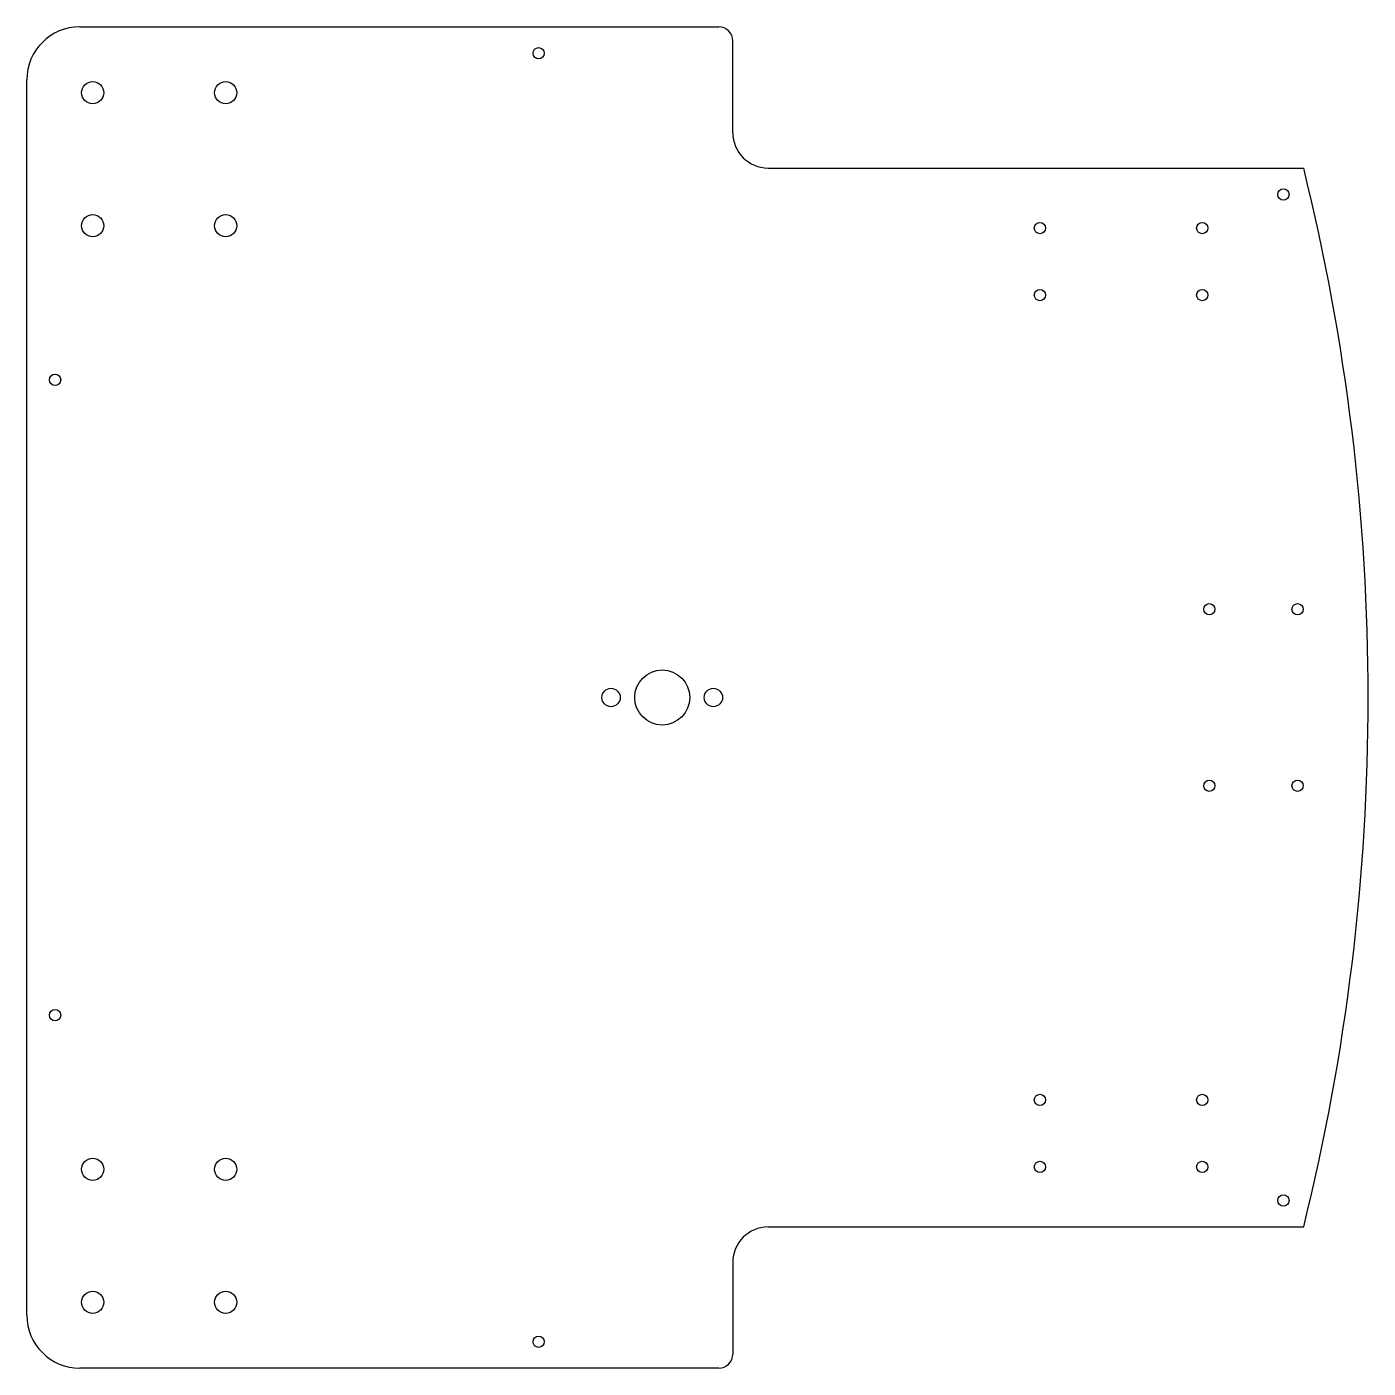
# Model space of a CAD drawing. Header units: millimetres. Extents: x 107 to 487, y 20 to 400.
import ezdxf

# ---------------------------------------------------------------- set-up
doc = ezdxf.new("R2010")
doc.units = ezdxf.units.MM
doc.layers.add('View', color=7, linetype='CONTINUOUS')

msp = doc.modelspace()

# ---------------------------------------------------------------- linework, layer by layer
at = {"layer": 'View'}
for p, q in [((122, 400), (303, 400)), ((307, 370), (307, 396)), ((107, 35), (107, 385)), ((317, 360), (468.73, 360)), ((317, 60), (468.73, 60)), ((307, 50), (307, 24)), ((303, 20), (122, 20))]:
    msp.add_line(p, q, dxfattribs=at)
for centre, radius in [((252, 392.5), 1.6), ((125.66, 381.34), 3.15), ((163.34, 381.34), 3.15), ((463, 352.5), 1.6), ((125.66, 343.66), 3.15), ((163.34, 343.66), 3.15), ((394, 343), 1.6), ((440, 343), 1.6), ((394, 324), 1.6), ((440, 324), 1.6), ((115, 300), 1.6), ((442, 235), 1.6), ((467, 235), 1.6), ((287, 210), 7.8), ((272.5, 210), 2.6), ((301.5, 210), 2.6), ((442, 185), 1.6), ((467, 185), 1.6), ((115, 120), 1.6), ((394, 96), 1.6), ((440, 96), 1.6), ((125.66, 76.34), 3.15), ((163.34, 76.34), 3.15), ((394, 77), 1.6), ((440, 77), 1.6), ((463, 67.5), 1.6), ((125.66, 38.66), 3.15), ((163.34, 38.66), 3.15), ((252, 27.5), 1.6)]:
    msp.add_circle(centre, radius, dxfattribs=at)
for centre, radius, start, end in [((122, 385), 15, 90, 180), ((303, 396), 4, 0, 90), ((317, 370), 10, 180, -90), ((-138, 210), 625, -13.88654, 13.88654), ((317, 50), 10, 90, 180), ((122, 35), 15, 180, -90), ((303, 24), 4, -90, 0)]:
    msp.add_arc(centre, radius, start, end, dxfattribs=at)

doc.saveas('drawing.dxf')
